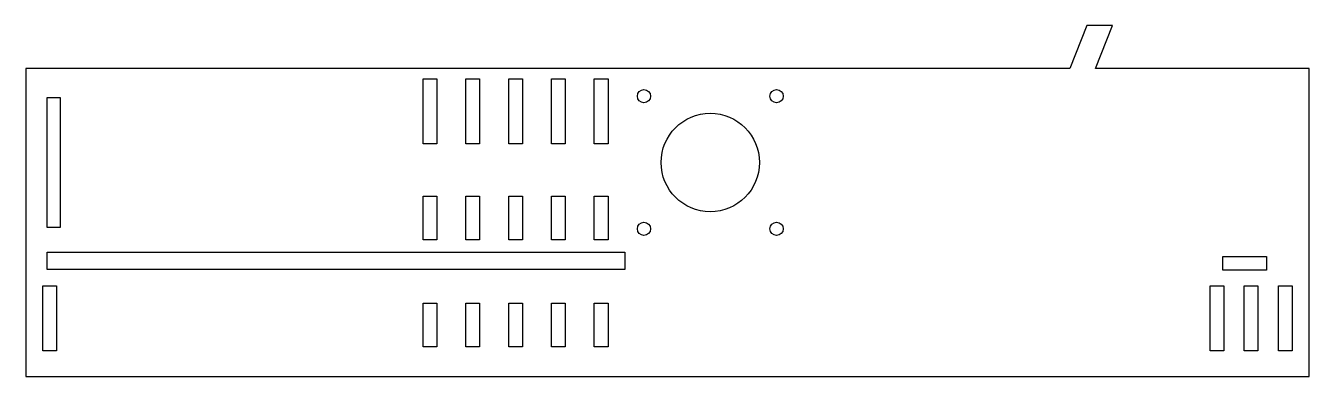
# Model space of a CAD drawing. Header units: millimetres. Extents: x 0 to 300, y -10 to 72.
import ezdxf

# ---------------------------------------------------------------- set-up
doc = ezdxf.new("R2010")
doc.units = ezdxf.units.MM

msp = doc.modelspace()

# ---------------------------------------------------------------- linework, layer by layer
for points in [[(300, -10), (300, 62), (250, 62), (254, 72), (248, 72), (244, 62), (0, 62), (0, -10)], [(96.1, 44.4), (92.9, 44.4), (92.9, 59.6), (96.1, 59.6)], [(106.1, 44.4), (102.9, 44.4), (102.9, 59.6), (106.1, 59.6)], [(116.1, 44.4), (112.9, 44.4), (112.9, 59.6), (116.1, 59.6)], [(126.1, 44.4), (122.9, 44.4), (122.9, 59.6), (126.1, 59.6)], [(136.1, 59.6), (136.1, 44.4), (132.9, 44.4), (132.9, 59.6)], [(8.1, 24.8), (5, 24.8), (5, 55.2), (8.1, 55.2)], [(96.1, 32.1), (96.1, 21.9), (92.9, 21.9), (92.9, 32.1)], [(106.1, 32.1), (106.1, 21.9), (102.9, 21.9), (102.9, 32.1)], [(116.1, 32.1), (116.1, 21.9), (112.9, 21.9), (112.9, 32.1)], [(126.1, 32.1), (126.1, 21.9), (122.9, 21.9), (122.9, 32.1)], [(136.1, 32.1), (136.1, 21.9), (132.9, 21.9), (132.9, 32.1)], [(5, 19), (140, 19), (140, 15), (5, 15)], [(290, 18), (290, 14.8), (279.8, 14.8), (279.8, 18)], [(7.2, 11.2), (7.2, -4), (4, -4), (4, 11.2)], [(276.8, 11.2), (280, 11.2), (280, -4), (276.8, -4)], [(284.8, 11.2), (288, 11.2), (288, -4), (284.8, -4)], [(296, 11.2), (296, -4), (292.8, -4), (292.8, 11.2)], [(96.1, -3.1), (92.9, -3.1), (92.9, 7.1), (96.1, 7.1)], [(106.1, -3.1), (102.9, -3.1), (102.9, 7.1), (106.1, 7.1)], [(116.1, 7.1), (116.1, -3.1), (112.9, -3.1), (112.9, 7.1)], [(122.9, 7.1), (126.1, 7.1), (126.1, -3.1), (122.9, -3.1)], [(132.9, -3.1), (132.9, 7.1), (136.1, 7.1), (136.1, -3.1)]]:
    msp.add_lwpolyline(points, close=True)
for centre, radius in [((144.5, 55.5), 1.55), ((175.5, 55.5), 1.55), ((160, 40), 11.5), ((144.5, 24.5), 1.55), ((175.5, 24.5), 1.55)]:
    msp.add_circle(centre, radius)

doc.saveas('drawing.dxf')
